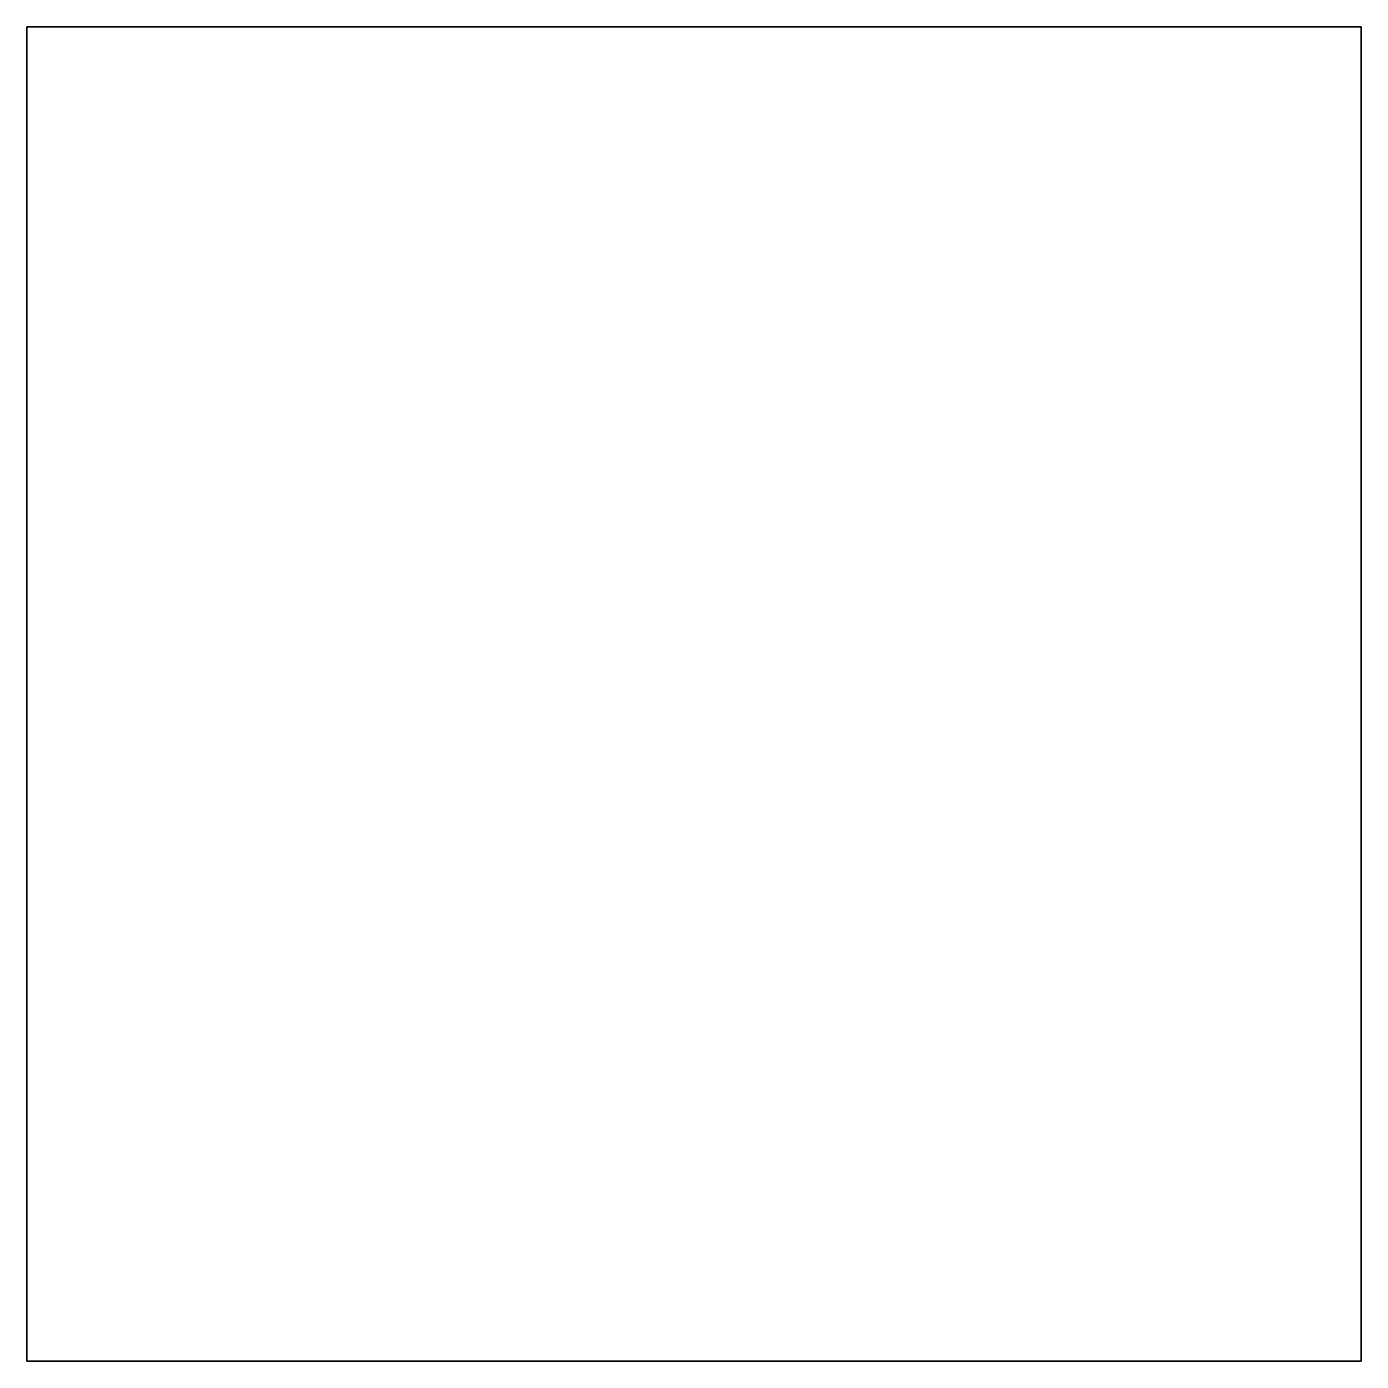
# Model space of a CAD drawing. Header units: millimetres. Extents: x -3000 to 3000, y -3000 to 3000.
import ezdxf

# ---------------------------------------------------------------- set-up
doc = ezdxf.new("R2010")
doc.units = ezdxf.units.MM
doc.layers.add('粗实线层', color=7, linetype='Continuous', lineweight=35)

msp = doc.modelspace()

# ---------------------------------------------------------------- linework, layer by layer
at = {"layer": '粗实线层'}
for p, q in [((-3000, 3000), (3000, 3000)), ((-3000, 3000), (-3000, -3000)), ((3000, 3000), (3000, -3000)), ((-3000, -3000), (3000, -3000))]:
    msp.add_line(p, q, dxfattribs=at)

doc.saveas('drawing.dxf')
